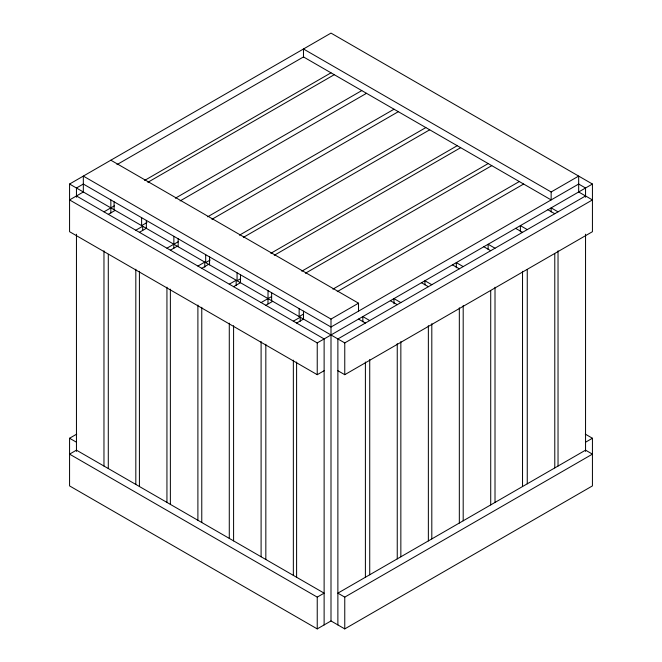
<?xml version="1.0" encoding="UTF-8"?>
<svg xmlns="http://www.w3.org/2000/svg" width="662" height="662" viewBox="0 0 662 662"><rect width="100%" height="100%" fill="white"/><g stroke="black" fill="none" stroke-linecap="round" stroke-linejoin="round"><path stroke-width="0.99" d="M324.123 370.72L317.239 374.692L69.568 231.7L69.568 184.036L331 33.1L592.432 184.036L592.432 231.7L344.761 374.692L337.877 370.72M83.553 183.904L76.453 188.008L76.453 197.235M116.984 164.606L303.701 56.808M144.614 180.428L331 72.82M147.858 182.307L334.252 74.698M103.967 211.84L114.427 205.799M108.295 214.339L115.18 210.367M175.38 198.195L361.766 90.586M180.105 200.925L366.5 93.317M146.981 222.531L141.618 225.634L141.618 217.69M135.818 230.227L142.694 226.255L142.694 230.376M139.417 232.304L146.294 228.332M207.628 216.813L394.014 109.205M211.931 219.296L398.317 111.688M166.94 248.192L173.816 244.22L173.816 248.341M178.335 241.671L173.866 244.253L173.866 236.309M170.374 250.178L177.259 246.206M239.445 235.184L425.84 127.576M243.318 237.418L429.704 129.81M197.897 266.066L204.773 262.094L204.773 267.249M210.152 260.042L205.683 262.624L205.683 254.68M201.769 268.3L208.646 264.328M270.832 253.306L457.227 145.698M274.275 255.292L460.661 147.684M229.284 284.188L236.16 280.216L236.16 285.372M240.654 278.677L237.07 280.746L237.07 272.802M233.587 286.671L240.463 282.699L240.513 274.788M301.798 271.18L488.184 163.572M305.397 273.257L491.783 165.649M261.101 302.559L271.61 296.551M265.834 305.29L272.711 301.318M585.274 434.115L592.432 438.244L592.432 485.908L344.761 628.9L331 620.956L317.239 628.9L69.568 485.908L69.568 438.244L76.726 434.115M332.912 289.145L519.306 181.537M337.239 291.644L523.634 184.036M303.626 314.003L299.15 316.585L299.15 308.641M293.349 321.178L300.234 317.206L300.234 321.327M296.601 323.056L303.477 319.084L303.477 311.14M592.432 184.036L317.239 342.916L69.568 199.924L83.329 191.98L83.329 176.092L331 319.084L358.523 303.196L358.523 311.14M551.148 191.98L551.148 199.924L303.477 56.932L303.477 48.988L551.148 191.98L578.671 176.092L578.671 191.98L592.432 199.924L344.761 342.916L69.568 184.036M578.671 184.036L331 327.028L83.329 184.036M585.547 195.952L337.877 338.944L337.877 624.928M317.239 597.124L324.123 593.152L76.453 450.16L69.568 454.132L317.239 597.124L317.239 628.9M585.547 442.216L592.432 438.244M344.761 597.124L592.432 454.132L585.547 450.16L337.877 593.152L344.761 597.124L344.761 628.9M578.447 183.904L585.547 188.008L585.547 197.235M558.033 211.84L551.148 207.868L551.148 211.989M547.904 209.746L554.781 213.718M527.258 229.606L520.382 225.634L520.382 231.816M515.657 228.365L522.533 232.337M495.011 248.225L488.134 244.253L488.134 249.4M483.831 246.736L490.716 250.708M463.193 266.596L456.317 262.624L456.317 267.771M452.444 264.858L459.329 268.83M431.806 284.718L424.93 280.746L424.93 284.867M421.487 282.732L428.364 286.704M400.849 302.592L393.964 298.62L393.964 303.767M390.365 300.697L397.25 304.669M110.852 160.204L358.523 303.196M369.727 320.557L362.85 316.585L362.85 321.74M358.523 319.084L365.399 323.056M76.453 195.952L324.123 338.944L324.123 624.928M69.568 438.244L76.453 442.216M585.547 234.199L585.547 451.443M558.033 250.824L558.033 466.048M554.781 253.728L554.781 467.926M527.258 269.616L527.258 483.814M522.533 271.321L522.533 486.545M495.011 287.209L495.011 502.433M490.716 290.717L490.716 504.916M463.193 305.579L463.193 520.804M459.329 307.813L459.329 523.038M431.806 323.701L431.806 538.926M428.364 325.687L428.364 540.912M400.849 341.575L400.849 556.8M397.25 343.652L397.25 558.877M369.727 359.54L369.727 574.765M365.399 362.04L365.399 577.264M344.761 342.916L344.761 374.692M331 319.084L331 620.956M317.239 342.916L317.239 374.692M296.601 362.04L296.601 577.264M293.349 360.161L293.349 575.386M271.635 292.753L271.635 300.697M268.036 290.676L267.986 303.742M265.834 344.273L265.834 559.498M261.101 341.542L261.101 556.767M233.587 325.654L233.587 540.879M229.284 323.172L229.284 538.396M209.556 256.914L209.556 264.858M201.769 307.284L201.769 522.508M197.897 305.05L197.897 520.274M178.169 238.792L178.169 246.736M170.374 289.162L170.374 504.386M166.94 287.176L166.94 502.4M146.343 220.421L146.343 228.365M139.417 271.288L139.417 486.512M135.818 269.211L135.818 484.435M114.096 201.802L114.096 209.746M110.852 199.924L110.852 213.023M108.295 254.349L108.295 468.547M103.967 250.824L103.967 466.048M76.453 234.199L76.453 451.443"/></g></svg>
